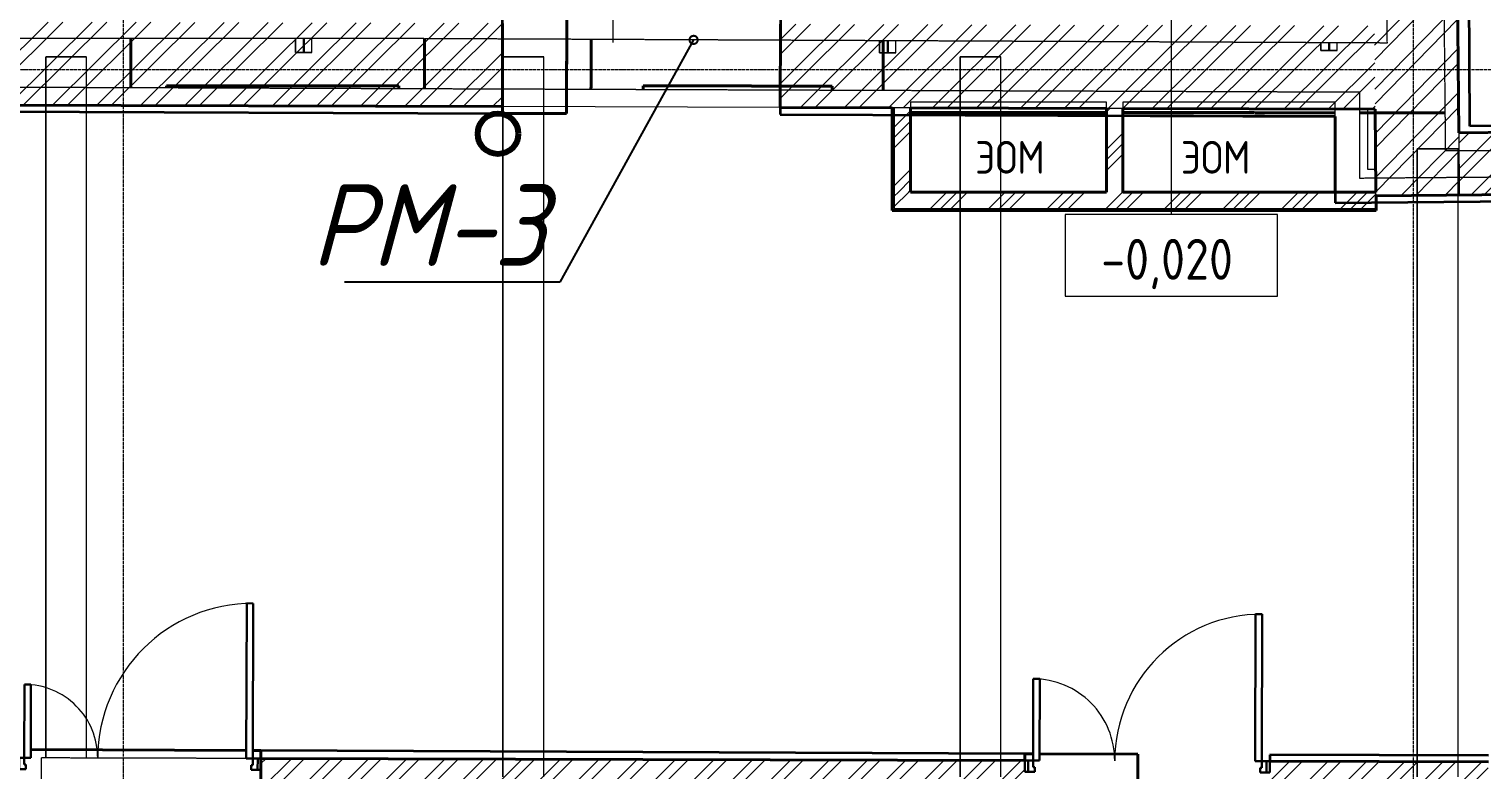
# Model space of a CAD drawing. Header units: millimetres. Extents: x 749182 to 2267578, y 70462 to 311449.
# Drawn here: x 1988751 to 1997650, y 84585 to 89121 of the extents above; entities that cross this region are included whole.
import ezdxf
from ezdxf import colors
from ezdxf.entities.mleader import LeaderData, LeaderLine
from ezdxf.math import Vec2, Vec3

# ---------------------------------------------------------------- set-up
doc = ezdxf.new("R2010")
doc.units = ezdxf.units.MM
for name, pattern in [('ADSK_Линия сетки', [25, 20, -2.5, 0, -2.5]), ('ADSK_Сверху', [4.5, 3, -1.5]), ('осеваяX2', [4, 2.5, -0.5, 0.5, -0.5])]:
    doc.linetypes.add(name, pattern=pattern)
for name, color, linetype, lineweight in [('Аннотация', 7, 'Continuous', 9), ('Двери', 7, 'Continuous', 20), ('Каркас', 7, 'Continuous', 9), ('Оси', 165, 'осеваяX2', 13), ('отметки', 7, 'Continuous', 20), ('Перекрытие', 7, 'Continuous', 18), ('Размер', 7, 'Continuous', 13), ('Стены', 184, 'Continuous', 40), ('Стены внутренние', 7, 'Continuous', 18), ('Стены разрез', 7, 'Continuous', 35), ('Стены штриховка', 7, 'Continuous', 18), ('стояки', 7, 'Continuous', 9)]:
    doc.layers.add(name, color=color, linetype=linetype, lineweight=lineweight)
doc.layers.add('планы со стояками отопление_dwg', color=7, linetype='Continuous', lineweight=9, true_color=0x767676)
doc.styles.add('GOST 2.304_new', font='isocpeur.ttf', dxfattribs={"width": 0.9, "oblique": 15})
doc.styles.add('GOST Common_1', font='GOST_Common.ttf', dxfattribs={"width": 0.9, "height": 250})
doc.styles.add('GOST Common_2', font='GOST_Common.ttf', dxfattribs={"width": 0.9, "height": 200})
pattern_1 = [(45, (1958220.23, 75616.62), (-179.6051, 179.6051), []), (45, (1958283.73, 75616.62), (0, 359.2102), []), (45, (1958156.73, 75616.62), (0, 359.2102), [])]
pattern_2 = [(44.83506, (1958220.23, 75616.62), (-134.3155, 135.0911), []), (44.83506, (1958310.03, 75616.36), (-134.3155, 135.0911), [])]
pattern_3 = [(45, (1958220.23, 75616.62), (-117.8655, 117.8655), []), (45, (1958298.8, 75616.62), (-117.8655, 117.8655), [])]

# ---------------------------------------------------------------- blocks, each defined once
blk = doc.blocks.new('Существующие стены 2 этаж - Существующие стены 2 этаж-699583-01 План 1-го этажа маркировочный')
at = {"layer": 'Стены', "color": 254, "linetype": 'ADSK_Сверху', "true_color": 0xe8c5d7}
for p, q in [((31153.7, 13308.2), (31153.8, 13447.6)), ((31153.8, 13447.6), (31153.7, 13308.2)), ((32953.8, 13446), (32953.7, 13307.4)), ((32953.7, 13307.4), (32953.8, 13446)), ((33972.7, 13311.9), (33972.8, 13441.4)), ((33972.8, 13441.4), (33972.7, 13311.9)), ((35762.7, 13359.9), (35762.7, 13311)), ((35762.7, 13311), (35762.7, 13359.9)), ((31153.6, 13147.1), (31153.7, 13308.2)), ((31153.7, 13308.2), (31153.6, 13147.1)), ((32953.7, 13307.4), (32953.6, 13140.5)), ((32953.6, 13140.5), (32953.7, 13307.4)), ((33972.6, 13136.8), (33972.7, 13311.9)), ((33972.7, 13311.9), (33972.6, 13136.8)), ((35762.7, 13311), (35762.6, 13130.3)), ((35762.6, 13130.3), (35762.7, 13311)), ((31373.6, 13146.3), (31373.6, 13157.9)), ((31373.6, 13157.9), (32796.6, 13157.2)), ((32796.6, 13157.2), (31373.6, 13157.9)), ((31373.6, 13157.9), (31373.6, 13146.3)), ((32796.6, 13157.2), (32796.6, 13141.1)), ((32796.6, 13141.1), (32796.6, 13157.2)), ((34291.6, 13156.5), (35449.6, 13156)), ((34291.6, 13135.6), (34291.6, 13156.5)), ((34291.6, 13156.5), (34291.6, 13135.6)), ((35449.6, 13156), (34291.6, 13156.5)), ((35449.6, 13156), (35449.6, 13131.4)), ((35449.6, 13131.4), (35449.6, 13156)), ((35929.6, 12993.9), (36233.5, 12993.7)), ((36233.5, 12993.7), (35929.6, 12993.9)), ((36483.5, 12993.6), (37129.6, 12993.3)), ((37129.6, 12993.3), (36483.5, 12993.6)), ((37229.6, 12993.3), (38529.6, 12992.7)), ((38529.6, 12992.7), (37229.6, 12993.3)), ((38679.6, 12992.6), (39204.9, 12992.4)), ((39204.9, 12992.4), (38679.6, 12992.6)), ((39204.9, 12992.4), (38679.6, 12992.6)), ((38679.6, 12992.6), (39204.9, 12992.4))]:
    blk.add_line(p, q, dxfattribs=at)
at = {"layer": 'Стены', "color": 254, "linetype": 'ADSK_Сверху', "true_color": 0xeccfde}
for p, q in [((35762.8, 13433.3), (35762.7, 13359.9)), ((35762.7, 13359.9), (35762.8, 13433.3))]:
    blk.add_line(p, q, dxfattribs=at)
at = {"layer": 'Стены', "color": 254, "linetype": 'ADSK_Сверху', "true_color": 0xeacadb}
for p, q in [((36233.5, 12993.7), (36483.5, 12993.6)), ((36483.5, 12993.6), (36233.5, 12993.7))]:
    blk.add_line(p, q, dxfattribs=at)
blk = doc.blocks.new('Типовая двутавровая балка _АСТО 20-93_ Балки - 100х200мм-V4-01 План 1-го этажа маркировочный')
at = {"layer": 'Каркас', "color": 253, "linetype": 'ADSK_Сверху', "true_color": 0xaaaaaa}
for p, q in [((-2169.5, 50), (-2169.5, -50)), ((-2169.5, 50), (-2083.6, 50)), ((-2083.6, 3), (-2169.5, 3)), ((2089.5, 50), (2169.5, 50)), ((2169.5, -50), (2169.5, 50)), ((-2083.6, -3), (-2169.5, -3)), ((-2169.5, -50), (-2083.6, -50)), ((2090.1, -50), (2169.5, -50))]:
    blk.add_line(p, q, dxfattribs=at)
at = {"layer": 'Каркас', "color": 9, "linetype": 'ADSK_Сверху', "true_color": 0xb9b9b9}
for p, q in [((-2169.5, 3.4), (-2169.5, 50)), ((-2169.5, 50), (-2083.6, 50)), ((-2169.5, -50), (-2169.5, -3.4)), ((-2169.5, -50), (-2083.6, -50))]:
    blk.add_line(p, q, dxfattribs=at)
at = {"layer": 'Каркас', "color": 253, "linetype": 'ADSK_Сверху', "true_color": 0xb2b2b2}
for p, q in [((-2169.5, 50), (-2169.5, 15)), ((-2169.5, 15), (-2169.5, 50)), ((-2083.6, 50), (-2169.5, 50)), ((-2169.5, 50), (-2083.6, 50)), ((-2169.5, 3), (-2169.5, 15)), ((-2169.5, 3), (-2169.5, 15)), ((-2169.5, -3), (-2169.5, 3)), ((2169.5, 50), (2089.5, 50)), ((2169.5, 50), (2169.5, 15)), ((2169.5, 15), (2169.5, 3)), ((-2169.5, -3.4), (-2169.5, -3)), ((-2169.5, -15), (-2169.5, -3)), ((-2169.5, -4.6), (-2169.5, -3.4)), ((-2169.5, -15), (-2169.5, -4.6)), ((-2169.5, -50), (-2169.5, -15)), ((-2169.5, -15), (-2169.5, -50)), ((-2169.5, -50), (-2083.6, -50)), ((-2169.5, -50), (-2083.6, -50)), ((2090.1, -50), (2169.5, -50)), ((2169.5, -3), (2169.5, -15)), ((2169.5, -15), (2169.5, -50))]:
    blk.add_line(p, q, dxfattribs=at)
blk = doc.blocks.new('Типовая двутавровая балка _АСТО 20-93_ Балки - 100х200мм-V5-01 План 1-го этажа маркировочный')
at = {"layer": 'Каркас', "color": 253, "linetype": 'ADSK_Сверху', "true_color": 0xaaaaaa}
for p, q in [((-2169.5, 50), (-2169.5, -50)), ((-2169.5, 50), (-2096, 50)), ((-2096.2, 3), (-2169.5, 3)), ((2111.8, 50), (2169.5, 50)), ((2169.5, -50), (2169.5, 50)), ((-2096.2, -3), (-2169.5, -3)), ((-2169.5, -50), (-2096.4, -50)), ((2112.4, -50), (2169.5, -50))]:
    blk.add_line(p, q, dxfattribs=at)
at = {"layer": 'Каркас', "color": 9, "linetype": 'ADSK_Сверху', "true_color": 0xb9b9b9}
for p, q in [((-2169.5, 3.4), (-2169.5, 50)), ((-2169.5, 50), (-2096, 50)), ((-2169.5, -50), (-2169.5, -3.4)), ((-2169.5, -50), (-2096.4, -50))]:
    blk.add_line(p, q, dxfattribs=at)
at = {"layer": 'Каркас', "color": 253, "linetype": 'ADSK_Сверху', "true_color": 0xb2b2b2}
for p, q in [((-2169.5, 50), (-2169.5, 15)), ((-2169.5, 15), (-2169.5, 50)), ((-2096, 50), (-2169.5, 50)), ((-2169.5, 50), (-2096, 50)), ((-2169.5, 3), (-2169.5, 15)), ((-2169.5, 3), (-2169.5, 15)), ((-2169.5, -3), (-2169.5, 3)), ((2169.5, 50), (2111.8, 50)), ((2169.5, 50), (2169.5, 15)), ((2169.5, 15), (2169.5, 3)), ((-2169.5, -15), (-2169.5, -3)), ((-2169.5, -15), (-2169.5, -3)), ((-2169.5, -50), (-2169.5, -15)), ((-2169.5, -15), (-2169.5, -50)), ((-2169.5, -50), (-2096.4, -50)), ((-2169.5, -50), (-2096.4, -50)), ((2112.4, -50), (2169.5, -50)), ((2169.5, -3), (2169.5, -15)), ((2169.5, -15), (2169.5, -50))]:
    blk.add_line(p, q, dxfattribs=at)
blk = doc.blocks.new('Типовая двутавровая балка _АСТО 20-93_ Балки - 100х200мм-V6-01 План 1-го этажа маркировочный')
at = {"layer": 'Каркас', "color": 253, "linetype": 'ADSK_Сверху', "true_color": 0xaaaaaa}
for p, q in [((-2169.5, 50), (-2169.5, -50)), ((-2169.5, 50), (-2121.1, 50)), ((-2121.3, 3), (-2169.5, 3)), ((2114.9, 50), (2169.5, 50)), ((2169.5, -50), (2169.5, 50)), ((-2121.4, -3), (-2169.5, -3)), ((-2169.5, -50), (-2121.6, -50)), ((2115.5, -50), (2169.5, -50))]:
    blk.add_line(p, q, dxfattribs=at)
at = {"layer": 'Каркас', "color": 9, "linetype": 'ADSK_Сверху', "true_color": 0xb9b9b9}
for p, q in [((-2169.5, 3.4), (-2169.5, 50)), ((-2169.5, 50), (-2121.1, 50)), ((-2169.5, -50), (-2169.5, -3.4)), ((-2169.5, -50), (-2121.6, -50))]:
    blk.add_line(p, q, dxfattribs=at)
at = {"layer": 'Каркас', "color": 253, "linetype": 'ADSK_Сверху', "true_color": 0xb2b2b2}
for p, q in [((-2169.5, 50), (-2169.5, 15)), ((-2169.5, 15), (-2169.5, 50)), ((-2121.1, 50), (-2169.5, 50)), ((-2169.5, 50), (-2121.1, 50)), ((-2169.5, 3), (-2169.5, 15)), ((-2169.5, 3), (-2169.5, 15)), ((-2169.5, -3), (-2169.5, 3)), ((2169.5, 50), (2114.9, 50)), ((2169.5, 50), (2169.5, 15)), ((2169.5, 15), (2169.5, 3)), ((-2169.5, -15), (-2169.5, -3)), ((-2169.5, -15), (-2169.5, -3)), ((-2169.5, -50), (-2169.5, -15)), ((-2169.5, -15), (-2169.5, -50)), ((-2169.5, -50), (-2121.6, -50)), ((-2169.5, -50), (-2121.6, -50)), ((2115.5, -50), (2169.5, -50)), ((2169.5, -3), (2169.5, -15)), ((2169.5, -15), (2169.5, -50))]:
    blk.add_line(p, q, dxfattribs=at)
blk = doc.blocks.new('Существующие стены 1 эт - Существующие стены 1 эт-653793-01 План 1-го этажа маркировочный')
at = {"layer": 'Стены'}
for p, q in [((33825.6, 13590.6), (33823.4, 12987.3)), ((33823.5, 13028.8), (33825.6, 13590.6)), ((33430.4, 13029.9), (33430.4, 12988.8)), ((33823.4, 12987.3), (33430.4, 12988.8)), ((37129.6, 12975.3), (35929.6, 12979.7)), ((38529.6, 12970.2), (37229.6, 12975)), ((38529.6, 12506.6), (38529.6, 12970.2)), ((30541.3, 9093.3), (31861.3, 9087.8)), ((31901.3, 9087.6), (31951.3, 9087.4)), ((31951.2, 9038.3), (31951.3, 9087.4)), ((31951, 8968.3), (31951.2, 9038.3)), ((36630.5, 9067.6), (36630.3, 9025.9)), ((36630.5, 9067.6), (36680.5, 9067.4)), ((36720.5, 9067.3), (37321.5, 9064.7)), ((37321.5, 9064.7), (37319.6, 8602.6)), ((31950, 8600.2), (31951, 8968.3))]:
    blk.add_line(p, q, dxfattribs=at)
at = {"layer": 'Стены разрез'}
for p, q in [((39356.1, 12909.9), (39334.3, 16352)), ((33430.4, 12988.8), (33430.4, 13590.6)), ((35132.6, 13590.6), (35130.4, 12982.6)), ((24670.6, 13020.6), (33430.4, 12988.8)), ((35130.4, 12982.6), (38529.6, 12970.2)), ((38529.6, 12970.2), (38529.6, 12441.4)), ((39647.2, 12911.7), (39356.1, 12909.9)), ((38529.6, 12441.4), (39650.9, 12450.5)), ((31951.3, 9087.4), (31951.2, 9038.3)), ((36630.5, 9067.6), (31951.3, 9087.4)), ((36630.3, 9025.9), (36630.5, 9067.6)), ((38130.5, 9061.3), (38130.3, 9022)), ((39469.4, 9055.7), (38130.5, 9061.3)), ((31951, 8968.3), (31950, 8600.2))]:
    blk.add_line(p, q, dxfattribs=at)
blk = doc.blocks.new('AC_Дверь_Двупольная_Стальная - Д-11л 1500х2200h-2039728-01 План 1-го этажа маркировочный')
at = {"layer": 'Двери', "lineweight": 30}
for p, q in [((700, 1140), (660, 1140)), ((660, 1140), (660, 190)), ((700, 190), (700, 1140)), ((-700, 640), (-660, 640)), ((-700, 190), (-700, 640)), ((-660, 640), (-660, 190)), ((-750, 190), (-730, 190)), ((-750, 120), (-750, 190)), ((-730, 190), (-700, 190)), ((-730, 120), (-730, 190)), ((-730, 190), (-730, 120)), ((-660, 190), (-700, 190)), ((-700, 190), (-700, 150)), ((660, 190), (700, 190)), ((730, 190), (700, 190)), ((700, 190), (700, 150)), ((730, 120), (730, 190)), ((750, 190), (730, 190)), ((730, 190), (730, 120)), ((750, 120), (750, 190)), ((-730, 120), (-750, 120)), ((-690, 120), (-730, 120)), ((-700, 150), (-690, 150)), ((-690, 150), (-690, 120)), ((700, 150), (690, 150)), ((690, 150), (690, 120)), ((690, 120), (730, 120)), ((730, 120), (750, 120))]:
    blk.add_line(p, q, dxfattribs=at)
at = {"layer": 'Двери'}
for centre, radius, start, end in [((700, 190), 950, 90, 180), ((-700, 190), 450, 360, 90)]:
    blk.add_arc(centre, radius, start, end, dxfattribs=at)
blk = doc.blocks.new('AC_Дверь_Двупольная_Стальная - Д-20л 1500х2200h-2039741-01 План 1-го этажа маркировочный')
at = {"layer": 'Двери', "lineweight": 30}
for p, q in [((700, 1090), (660, 1090)), ((660, 1090), (660, 190)), ((700, 190), (700, 1090)), ((-700, 690), (-660, 690)), ((-700, 190), (-700, 690)), ((-660, 690), (-660, 190)), ((-750, 190), (-730, 190)), ((-750, 120), (-750, 190)), ((-730, 190), (-700, 190)), ((-730, 120), (-730, 190)), ((-730, 190), (-730, 120)), ((-660, 190), (-700, 190)), ((-700, 190), (-700, 150)), ((660, 190), (700, 190)), ((730, 190), (700, 190)), ((700, 190), (700, 150)), ((730, 120), (730, 190)), ((750, 190), (730, 190)), ((730, 190), (730, 120)), ((750, 120), (750, 190)), ((-730, 120), (-750, 120)), ((-690, 120), (-730, 120)), ((-700, 150), (-690, 150)), ((-690, 150), (-690, 120)), ((700, 150), (690, 150)), ((690, 150), (690, 120)), ((690, 120), (730, 120)), ((730, 120), (750, 120))]:
    blk.add_line(p, q, dxfattribs=at)
at = {"layer": 'Двери'}
for centre, radius, start, end in [((700, 190), 900, 90, 180), ((-700, 190), 500, 360, 90)]:
    blk.add_arc(centre, radius, start, end, dxfattribs=at)
blk = doc.blocks.new('планы со стояками отопление_dwg-1484427-01 План 1-го этажа маркировочный')
at = {"layer": 'стояки', "lineweight": 80}
blk.add_circle((205798.5, 168940.7), 124.3, dxfattribs=at)
blk = doc.blocks.new('Высотные отметки - Рамка-5093-01 План 1-го этажа маркировочный')
at = {"layer": 'Аннотация', "lineweight": 20}
for p, q in [((-6.5, 0), (-6.5, 5)), ((-6.5, 5), (6.5, 5)), ((6.5, 5), (6.5, 0)), ((6.5, 0), (-6.5, 0))]:
    blk.add_line(p, q, dxfattribs=at)
blk = doc.blocks.new('_DotSmall')
at = {"color": 0, "linetype": 'ByBlock', "lineweight": 35, "const_width": 0.5}
blk.add_lwpolyline([(-0.0625, 0, 1), (0.0625, 0, 1)], format="xyb", close=True, dxfattribs=at)

msp = doc.modelspace()

# ---------------------------------------------------------------- hatches: boundary and pattern name
at = {"layer": 'Стены внутренние', "lineweight": 9}
h = msp.add_hatch(dxfattribs=at)
h.set_pattern_fill('FP_14', color=256, angle=45, style=0, pattern_type=2)
h.set_pattern_definition([(45.5487, (1958220.23, 75616.62), (-135.9876, 133.4077), []), (45.5487, (1958310.02, 75617.48), (-135.9876, 133.4077), [])])
h.paths.add_polyline_path([(1997000.7765, 88100.8971), (1997510.7531, 88105.7862), (1997434.7641, 96040.6773), (1996924.7407, 96040.6773), (1997000.7297, 88105.7862)])
h = msp.add_hatch(dxfattribs=at)
h.set_pattern_fill('FP_13', color=256, angle=45, style=0, pattern_type=2)
h.set_pattern_definition(pattern_2)
h.paths.add_polyline_path([(1991299.8367, 88647.5515), (1991301.3048, 89157.5494), (1975025.4384, 89204.1512), (1975023.971, 88694.4047), (1991037.1553, 88648.3077)])
h = msp.add_hatch(dxfattribs=at)
h.set_pattern_fill('FP_13', color=256, angle=45, style=0, pattern_type=2)
h.set_pattern_definition(pattern_2)
h.paths.add_polyline_path([(1993475.159, 88641.2894), (1993476.6271, 89151.2873), (1993352.5952, 89151.0706), (1993350.7425, 88641.6476), (1993385.1088, 88641.5486)])
h.paths.add_polyline_path([(1991650.6107, 88646.5417), (1991650.6107, 89156.5438), (1991301.3048, 89157.373), (1991299.8367, 88647.5515), (1991623.1318, 88646.6208)])
h = msp.add_hatch(dxfattribs=at)
h.set_pattern_fill('FP_13', color=256, angle=45, style=0, pattern_type=2)
h.set_pattern_definition(pattern_2)
h.paths.add_polyline_path([(1996995.6985, 88631.1549), (1996990.8143, 89141.171), (1993476.6265, 89151.0706), (1993475.159, 88641.2894), (1996949.7996, 88631.287)])
h = msp.add_hatch(dxfattribs=at)
h.set_pattern_fill('FP_6', color=256, style=0, pattern_type=2)
h.set_pattern_definition(pattern_1)
h.paths.add_polyline_path([(1994149.7996, 88123.2503), (1994149.7996, 88639.3473), (1994049.7996, 88639.3473), (1994049.7996, 88123.2503)])
h = msp.add_hatch(dxfattribs=at)
h.set_pattern_fill('FP_6', color=256, style=0, pattern_type=2)
h.set_pattern_definition(pattern_1)
h.paths.add_polyline_path([(1995418.2393, 88123.2503), (1995449.7996, 88123.2503), (1995449.7996, 88635.605), (1995349.7996, 88635.605), (1995349.7996, 88123.2503), (1995377.9216, 88123.2503)])
h = msp.add_hatch(dxfattribs=at)
h.set_pattern_fill('FP_1', color=256, style=0, pattern_type=2)
h.set_pattern_definition(pattern_3)
h.paths.add_polyline_path([(1997510.7531, 88105.7862), (1997870.7917, 88109.2379), (1997867.1488, 88489.2204), (1997507.1142, 88485.7688), (1997510.4965, 88132.5753)])
h.paths.add_polyline_path([(1998900.7443, 88119.112), (2001192.0859, 88141.079), (2001188.443, 88521.0615), (1998897.102, 88499.0415), (1998900.6152, 88132.5753)])
h = msp.add_hatch(dxfattribs=at)
h.set_pattern_fill('FP_6', color=256, style=0, pattern_type=2)
h.set_pattern_definition(pattern_1)
h.paths.add_polyline_path([(1994049.7996, 88023.2503), (1997001.5201, 88023.2503), (1996999.6053, 88123.2503), (1994049.7996, 88123.2503)])
h = msp.add_hatch(dxfattribs=at)
h.set_pattern_fill('FP_1', color=256, style=0, pattern_type=2)
h.set_pattern_definition(pattern_3)
h.paths.add_polyline_path([(2000344.6702, 84248.0322), (2000340.7973, 84628.0437), (1998719.5708, 84632.3291), (1998719.6649, 84252.3275), (2000340.7973, 84248.0424)])
h.paths.add_polyline_path([(1997688.5699, 84255.053), (1997688.4753, 84635.0546), (1996350.5696, 84638.5911), (1996350.5696, 84258.5898), (1997688.4753, 84255.0533)])
h.paths.add_polyline_path([(1994849.5703, 84262.5573), (1994849.5703, 84642.5587), (1990171.428, 84654.9244), (1990171.5668, 84274.9227), (1993696.9036, 84265.6042)])

# ---------------------------------------------------------------- linework, layer by layer
at = {"layer": 'Аннотация'}
msp.add_line((1992329.3081, 89038.2815), (1992329.3081, 89522.3023), dxfattribs=at)
at = {"layer": 'Каркас', "color": 253, "linetype": 'ADSK_Сверху', "true_color": 0xb2b2b2}
for p, q in [((1988853.7052, 88952.1898), (1989103.7052, 88952.1898)), ((1988853.7052, 88952.1898), (1988853.7052, 84658.4075)), ((1989103.7052, 84657.7467), (1989103.7052, 88952.1898)), ((1991653.7052, 88952.1898), (1991903.7052, 88952.1898)), ((1991653.7052, 88952.1898), (1991653.7052, 84543.6161)), ((1991903.7052, 84543.6161), (1991903.7052, 88952.1898)), ((1994453.7052, 88952.1898), (1994703.7052, 88952.1898)), ((1994453.7052, 88952.1898), (1994453.7052, 84543.6161)), ((1994703.7052, 84543.6161), (1994703.7052, 88952.1898)), ((1997253.7052, 88389.0634), (1997503.7052, 88389.0634)), ((1997253.7052, 88389.0634), (1997253.7052, 84543.6161)), ((1997503.7052, 84543.6161), (1997503.7052, 88389.0634))]:
    msp.add_line(p, q, dxfattribs=at)
at = {"layer": 'Каркас', "color": 253, "linetype": 'ADSK_Сверху', "true_color": 0xaaaaaa}
for p, q in [((1989103.7052, 88952.1898), (1988853.7052, 88952.1898)), ((1988853.7052, 84658.4075), (1988853.7052, 88952.1898)), ((1989103.7052, 84657.7467), (1989103.7052, 88952.1898)), ((1991903.7052, 88952.1898), (1991653.7052, 88952.1898)), ((1991653.7052, 84543.6161), (1991653.7052, 88952.1898)), ((1991903.7052, 84543.6161), (1991903.7052, 88952.1898)), ((1994703.7052, 88952.1898), (1994453.7052, 88952.1898)), ((1994453.7052, 84543.6161), (1994453.7052, 88952.1898)), ((1994703.7052, 84543.6161), (1994703.7052, 88952.1898)), ((1997503.7052, 88389.0634), (1997253.7052, 88389.0634)), ((1997253.7052, 84543.6161), (1997253.7052, 88389.0634)), ((1997503.7052, 84543.6161), (1997503.7052, 88389.0634))]:
    msp.add_line(p, q, dxfattribs=at)
at = {"layer": 'Оси', "linetype": 'ADSK_Линия сетки'}
for p, q in [((1989330.1361, 71313.2448), (1989330.1361, 120151.4054)), ((1997230.1361, 71313.2448), (1997230.1361, 97285.4199)), ((1947134.001, 88873.407), (2015361.944, 88873.407))]:
    msp.add_line(p, q, dxfattribs=at)
at = {"layer": 'отметки', "lineweight": 20}
msp.add_line((1995746.4142, 89455.7728), (1995746.4142, 87986.1517), dxfattribs=at)
at = {"layer": 'Перекрытие', "linetype": 'ADSK_Сверху'}
for p, q in [((1997427.327, 88375.6161), (1997352.459, 96164.4734)), ((1997038.3299, 93275.9945), (1997068.1323, 89035.9308)), ((1991088.887, 89063.0448), (1985818.1658, 89066.5377)), ((1997068.1323, 89035.9308), (1991088.887, 89063.0448)), ((1982891.3451, 88787.2493), (1991653.7052, 88755.3815)), ((1991653.7052, 88755.3815), (1996899.7996, 88736.302)), ((1996899.7996, 88736.302), (1996899.7996, 88209.2633)), ((1995349.7996, 88673.2503), (1994149.7996, 88673.2503)), ((1994149.7996, 88673.2503), (1994149.7996, 88123.2503)), ((1995349.7996, 88123.2503), (1995349.7996, 88673.2503)), ((1996749.7996, 88673.2503), (1995449.7996, 88673.2503)), ((1995449.7996, 88673.2503), (1995449.7996, 88123.2503)), ((1996749.7996, 88123.2503), (1996749.7996, 88673.2503)), ((1998996.4395, 88378.9244), (1997427.327, 88375.6161)), ((1996899.7996, 88209.2633), (2000276.2397, 88236.5897)), ((1994149.7996, 88123.2503), (1995349.7996, 88123.2503)), ((1995449.7996, 88123.2503), (1996749.7996, 88123.2503))]:
    msp.add_line(p, q, dxfattribs=at)
at = {"layer": 'Перекрытие'}
for p, q in [((1993350.7425, 88641.6476), (1991650.6107, 88646.5417)), ((1996949.7996, 88260.9783), (1996949.7996, 88631.287)), ((1996999.2388, 88261.4642), (1996949.7996, 88260.9783))]:
    msp.add_line(p, q, dxfattribs=at)
at = {"layer": 'Стены внутренние', "lineweight": 40}
for p, q in [((1997507.1142, 88485.7688), (1997434.7641, 96040.6773)), ((1991650.6107, 88646.5417), (1991650.6107, 89156.5438)), ((1993352.5973, 89151.6443), (1993350.7425, 88641.6476)), ((1974790.2969, 88695.0773), (1991650.6107, 88646.5417)), ((1993350.7425, 88641.6476), (1994037.7996, 88639.6697)), ((1994037.7996, 88639.6697), (1994037.7996, 88011.2503)), ((1994149.7996, 88123.2503), (1994149.7996, 88639.3473)), ((1994149.7996, 88639.3473), (1995349.7996, 88635.8929)), ((1995349.7996, 88635.8929), (1995349.7996, 88123.2503)), ((1995449.7996, 88123.2503), (1995449.7996, 88635.605)), ((1995449.7996, 88635.605), (1996995.6985, 88631.1549)), ((1996995.6985, 88631.1549), (1997000.5625, 88123.2503)), ((1997867.1488, 88489.2204), (1997507.1142, 88485.7688)), ((1995349.7996, 88123.2503), (1994149.7996, 88123.2503)), ((1997000.5625, 88123.2503), (1995449.7996, 88123.2503)), ((1997000.7765, 88100.8971), (1997870.7917, 88109.2379)), ((1997001.635, 88011.2503), (1997000.7765, 88100.8971)), ((1994037.7996, 88011.2503), (1997001.635, 88011.2503)), ((1994850.5748, 84642.556), (1990171.428, 84654.9244)), ((1997689.5744, 84635.0517), (1996350.5696, 84638.5911)), ((1990171.243, 84584.9246), (1990170.4236, 84274.9257))]:
    msp.add_line(p, q, dxfattribs=at)
at = {"layer": 'Стены внутренние', "color": 253, "linetype": 'ADSK_Сверху', "true_color": 0xaaaaaa}
for p, q in [((1988825.7149, 84658.4815), (1988824.7105, 84278.4828)), ((1990171.428, 84654.9244), (1988825.7149, 84658.4815)), ((1990170.4236, 84274.9257), (1990171.428, 84654.9244))]:
    msp.add_line(p, q, dxfattribs=at)
at = {"layer": 'Стены штриховка'}
for p, q in [((1994149.7996, 88639.3473), (1994037.7996, 88639.6697)), ((1994039.7996, 88639.664), (1994039.7996, 88011.2503)), ((1994049.7996, 88639.6352), (1994049.7996, 88023.2503)), ((1995449.7996, 88635.605), (1995349.7996, 88635.8929)), ((1997507.1142, 88485.7688), (1997510.7531, 88105.7862)), ((1997000.7765, 88100.8971), (1997000.5625, 88123.2503)), ((1994039.7996, 88023.2503), (1994037.7996, 88023.2503)), ((1994037.7996, 88013.2503), (1997001.6159, 88013.2503)), ((1994049.7996, 88023.2503), (1997001.5201, 88023.2503))]:
    msp.add_line(p, q, dxfattribs=at)

# ---------------------------------------------------------------- block references
at = {"layer": 'Двери', "rotation": 359.8485505277052}
for name, p in [('AC_Дверь_Двупольная_Стальная - Д-11л 1500х2200h-2039728-01 План 1-го этажа маркировочный', (1989420.9284, 84466.9075)), ('AC_Дверь_Двупольная_Стальная - Д-20л 1500х2200h-2039741-01 План 1-го этажа маркировочный', (1995600.0699, 84450.5742))]:
    msp.add_blockref(name, p, dxfattribs=at)
at = {"layer": 'Каркас', "color": 253, "linetype": 'ADSK_Сверху', "true_color": 0xaaaaaa, "rotation": 89.99999999999993}
for name, p in [('Типовая двутавровая балка _АСТО 20-93_ Балки - 100х200мм-V4-01 План 1-го этажа маркировочный', (1990432.6639, 91147.0827)), ('Типовая двутавровая балка _АСТО 20-93_ Балки - 100х200мм-V5-01 План 1-го этажа маркировочный', (1994009.152, 91145.9952)), ('Типовая двутавровая балка _АСТО 20-93_ Балки - 100х200мм-V6-01 План 1-го этажа маркировочный', (1996712.2899, 91158.8938))]:
    msp.add_blockref(name, p, dxfattribs=at)
at = {"layer": 'отметки', "lineweight": 20, "extrusion": (0, 0, -1), "xscale": 99.99999999999993, "yscale": 99.99999999999993, "zscale": 99.99999999999993, "rotation": 180}
msp.add_blockref('Высотные отметки - Рамка-5093-01 План 1-го этажа маркировочный', (-1995746.4142, 87986.1517), dxfattribs=at)
at = {"layer": 'планы со стояками отопление_dwg', "color": 6, "true_color": 0xff00ff}
msp.add_blockref('планы со стояками отопление_dwg-1484427-01 План 1-го этажа маркировочный', (1785824.7266, -80460.4271), dxfattribs=at)
at = {"layer": 'Стены', "color": 254, "linetype": 'ADSK_Сверху', "true_color": 0xe8c5d7}
msp.add_blockref('Существующие стены 2 этаж - Существующие стены 2 этаж-699583-01 План 1-го этажа маркировочный', (1958220.2258, 75616.6187), dxfattribs=at)
at = {"layer": 'Стены', "color": 243, "true_color": 0xbb5389}
msp.add_blockref('Существующие стены 1 эт - Существующие стены 1 эт-653793-01 План 1-го этажа маркировочный', (1958220.2258, 75616.6187), dxfattribs=at)

# ---------------------------------------------------------------- texts
at = {"layer": 'Аннотация', "char_height": 200, "width": 555.569438, "attachment_point": 1, "style": 'GOST Common_1'}
for insert in [(1994546.1502, 88436.0917), (1995806.1502, 88436.0917)]:
    msp.add_mtext('ЭОМ', dxfattribs=dict(at, insert=insert))
at = {"layer": 'отметки', "lineweight": 20, "insert": (1995317.7381, 87836.7084), "char_height": 250, "width": 1028.822569, "attachment_point": 1, "line_spacing_factor": 1.022761, "style": 'GOST Common_2'}
msp.add_mtext('-0,020', dxfattribs=at)

# ---------------------------------------------------------------- leaders
at = {"layer": 'Размер', "color": 210, "ltscale": 20}
ml = msp.add_multileader_mtext('Standard', dxfattribs=at)
ml.set_content('\\A1;РМ-3', color=210, style='GOST 2.304_new')
ml.set_leader_properties()
ml.set_arrow_properties(name='DOTSMALL')
ml.build(insert=Vec2(0, 0))
ml.multileader.update_dxf_attribs({"text_left_attachment_type": 6, "text_right_attachment_type": 6, "dogleg_length": 1, "arrow_head_size": 100})
ctx = ml.context
ctx.base_point, ctx.char_height, ctx.arrow_head_size, ctx.landing_gap_size, ctx.plane_origin = Vec3(1990408.7291, 87571.1895), 500, 100, 0, Vec3(1968339.5116, 230334.0643)
ctx.left_attachment, ctx.right_attachment, ctx.text_align_type = 6, 6, 1
notes = []
notes.append((ctx, [(0, (1, 1, 0), (1992001.6783, 87571.1895), (-1, 0), 20, [(0, [(1992821.1612, 89055.1895)], 0, [])])]))
ctx.mtext.insert, ctx.mtext.rotation, ctx.mtext.width, ctx.mtext.alignment, ctx.mtext.flow_direction = Vec3(1991195.2037, 88171.1895), 6.283185307, 1286.674802, 2, 5
for ctx, leaders in notes:
    for number, flags, end, landing, length, lines in leaders:
        leader = LeaderData()
        leader.index, (leader.has_last_leader_line, leader.has_dogleg_vector, leader.attachment_direction) = number, flags
        leader.last_leader_point, leader.dogleg_vector, leader.dogleg_length = Vec3(end), Vec3(landing), length
        for number, points, colour, breaks in lines:
            line = LeaderLine()
            line.index, line.vertices, line.color, line.breaks = number, Vec3.list(points), colors.encode_raw_color(colour), breaks
            leader.lines.append(line)
        ctx.leaders.append(leader)

doc.saveas('drawing.dxf')
